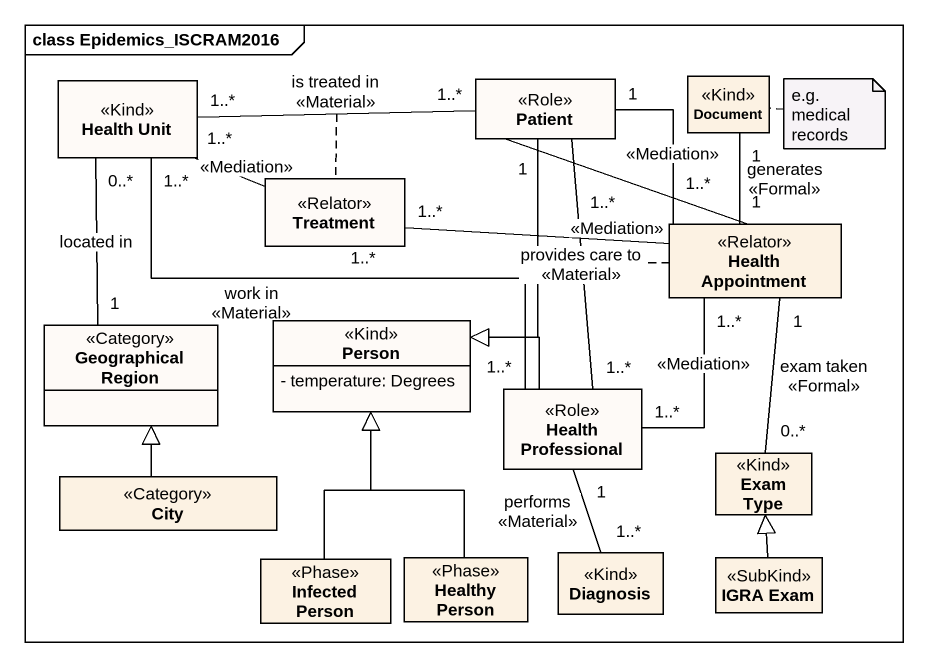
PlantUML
@startuml
mainframe class Epidemics_ISCRAM2016
hide circle
hide empty members
skinparam classAttributeIconSize 0
class "Health Unit" as Health_Unit <<Kind>> #FEFAF7
class Patient <<Role>> #FEFAF7
class Document <<Kind>>
class Treatment <<Relator>> #FEFAF7
class "Health Appointment" as Health_Appointment <<Relator>>
class "Geographical Region" as Geographical_Region <<Category>> #FEFAF7
class "Person" as Person_ <<Kind>> #FEFAF7 {
  - temperature: Degrees
}
class "Health Professional" as Health_Professional <<Role>> #FEFAF7
class City <<Category>>
class "Exam Type" as Exam_Type <<Kind>>
class "Infected Person" as Infected_Person <<Phase>>
class "Healthy Person" as Healthy_Person <<Phase>>
class Diagnosis <<Kind>>
class "IGRA Exam" as IGRA_Exam <<SubKind>>
Patient "1..*" -left- "1..*" Health_Unit : is treated in\n<<Material>>
(Patient, Health_Unit) .. Treatment
Patient --|> Person_
Treatment "1..*" -left- "1..*" Health_Unit : <<Mediation>>
Treatment "1..*" -right- "1" Patient : <<Mediation>>
Health_Appointment "1..*" -up- "1" Patient : <<Mediation>>
Health_Appointment "1" -up- "1" Document : generates\n<<Formal>>
Health_Appointment "1..*" -- "1..*" Health_Professional : <<Mediation>>
Health_Appointment "1" -- "0..*" Exam_Type : exam taken\n<<Formal>>
Geographical_Region "1" -up- "0..*" Health_Unit : located in
Health_Professional "1..*" -up- "1..*" Health_Unit : work in\n<<Material>>
Health_Professional "1..*" -up- "1..*" Patient : provides care to\n<<Material>>
(Health_Professional, Patient) .. Health_Appointment
Health_Professional -left-|> Person_
Health_Professional "1" -- "1..*" Diagnosis : performs\n<<Material>>
City -up-|> Geographical_Region
Infected_Person -up-|> Person_
Healthy_Person -up-|> Person_
IGRA_Exam -up-|> Exam_Type
note right of Document : e.g. medical records
@enduml
